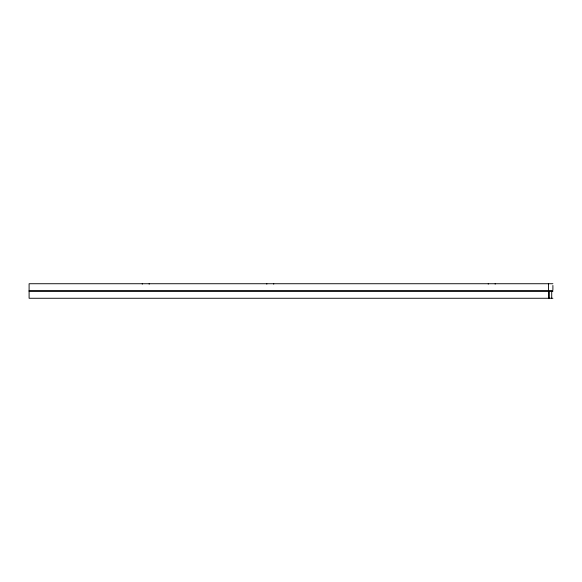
<?xml version="1.0" encoding="UTF-8"?>
<svg xmlns="http://www.w3.org/2000/svg" width="582" height="582" viewBox="0 0 582 582"><rect width="100%" height="100%" fill="white"/><g stroke="black" fill="none" stroke-linecap="round" stroke-linejoin="round"><path stroke-width="0.87" d="M552.893 283.732L29.1 283.732L29.1 298.268L552.9 298.268M29.1 290.651L552.893 290.651M29.1 291.349L552.9 291.349M552.893 285.464L552.893 289.792M551.714 291.349L551.714 298.268M549.343 291.349L549.343 298.268M548.499 283.732L548.499 298.268M495.18 283.732L495.18 284.169M488.254 283.732L488.254 284.169M273.736 283.732L273.736 284.169M266.818 283.732L266.818 284.169M149.174 283.732L149.174 284.169M142.255 283.732L142.255 284.169"/></g></svg>
